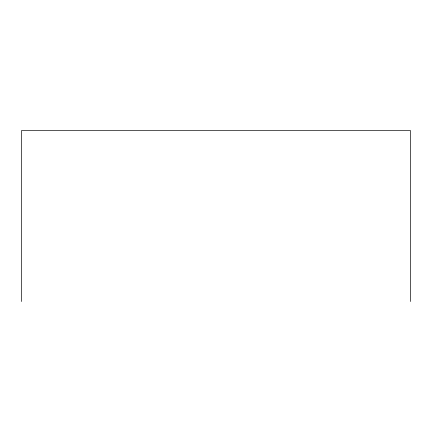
<?xml version="1.0" encoding="UTF-8"?>
<svg xmlns="http://www.w3.org/2000/svg" width="432" height="432" viewBox="0 0 432 432"><rect width="100%" height="100%" fill="white"/><g stroke="black" fill="none" stroke-linecap="round" stroke-linejoin="round"><path stroke-width="0.65" d="M410.4 301.52L410.4 130.48L21.6 130.48L21.6 301.52"/></g></svg>
